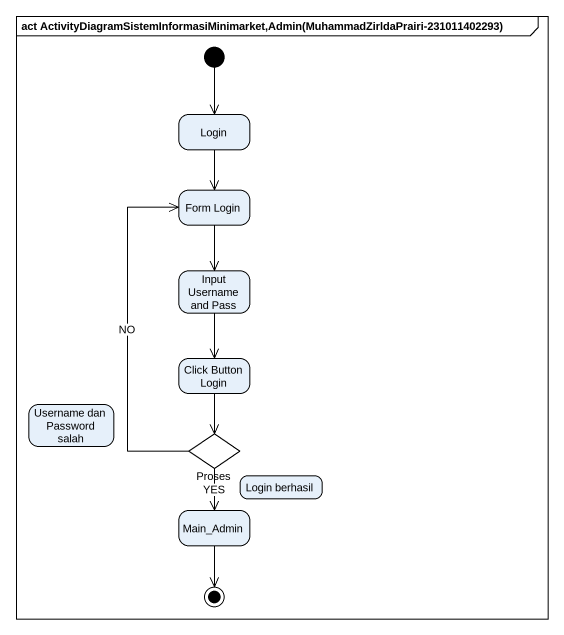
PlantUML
@startuml
mainframe act ActivityDiagramSistemInformasiMinimarket,Admin(MuhammadZirldaPrairi-231011402293)
hide empty description
state Login
state "Form Login" as Form_Login
state "Input Username and Pass" as Input_Username_and_Pass
state "Click Button Login" as Click_Button_Login
state "Username dan Password salah" as Username_dan_Password_salah
state Proses <<choice>>
state Main_Admin
state "Login berhasil" as Login_berhasil
[*] --> Login
Login --> Form_Login
Form_Login --> Input_Username_and_Pass
Input_Username_and_Pass --> Click_Button_Login
Click_Button_Login --> Proses
Proses -up-> Form_Login : NO
Proses --> Main_Admin : YES
Main_Admin --> [*]
@enduml
